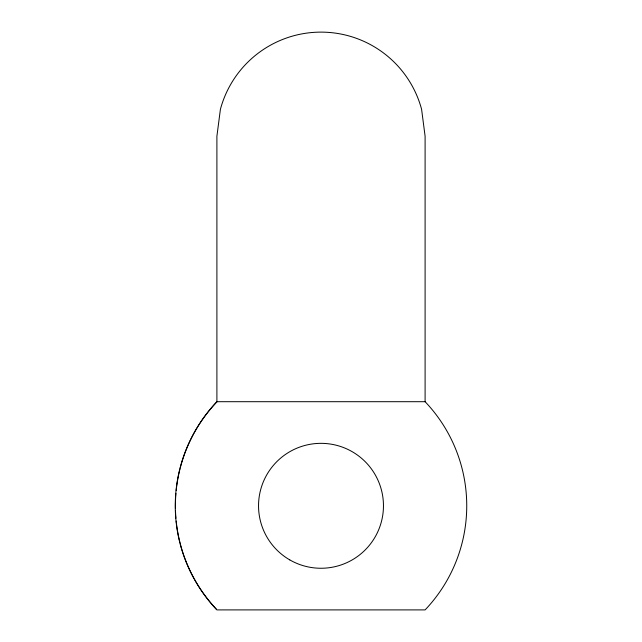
<?xml version="1.0" encoding="UTF-8"?>
<svg xmlns="http://www.w3.org/2000/svg" width="642" height="642" viewBox="0 0 642 642"><rect width="100%" height="100%" fill="white"/><g stroke="black" fill="none" stroke-linecap="round" stroke-linejoin="round"><path stroke-width="0.96" d="M216.9 401.699L425.1 401.699L425.1 136.248L421.593 109.292A104.148 104.148 0 0 0 220.407 109.292L216.9 136.248L216.9 401.699A150.942 150.942 0 0 0 216.9 609.9L425.1 609.9A150.942 150.942 0 0 0 425.1 401.699M216.394 609.21A150.942 150.942 0 0 1 194.43 579.14M193.964 578.298A150.942 150.942 0 0 1 180.242 543.678M180.009 542.755A150.942 150.942 0 0 1 176.189 521.095M175.924 518.23A150.942 150.942 0 0 1 175.491 510.583M175.443 508.665A150.942 150.942 0 0 1 175.443 502.935M175.491 501.017A150.942 150.942 0 0 1 175.924 493.369M176.189 490.504A150.942 150.942 0 0 1 180.009 468.845M180.242 467.922A150.942 150.942 0 0 1 217.052 401.699M289.767 559.888A62.459 62.459 0 0 0 383.459 505.8A62.459 62.459 0 0 0 289.767 451.711A62.459 62.459 0 0 0 289.767 559.888"/></g></svg>
